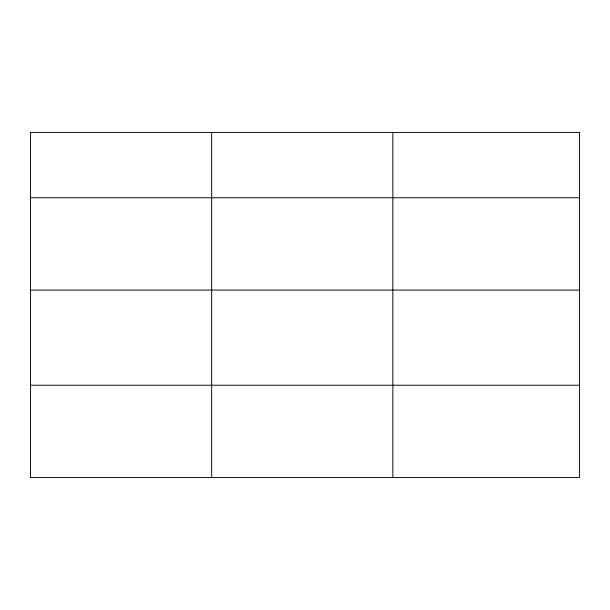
<?xml version="1.0" encoding="UTF-8"?>
<svg xmlns="http://www.w3.org/2000/svg" width="610" height="610" viewBox="0 0 610 610"><rect width="100%" height="100%" fill="white"/><g stroke="black" fill="none" stroke-linecap="round" stroke-linejoin="round"><path stroke-width="0.91" d="M30.5 197.747L579.5 197.747M30.5 290.085L579.5 290.085M30.5 385.223L579.5 385.223M392.84 132.431L392.84 477.569M211.67 132.431L211.67 477.569M579.5 132.431L30.5 132.431L30.5 477.569L579.5 477.569L579.5 132.431"/></g></svg>
